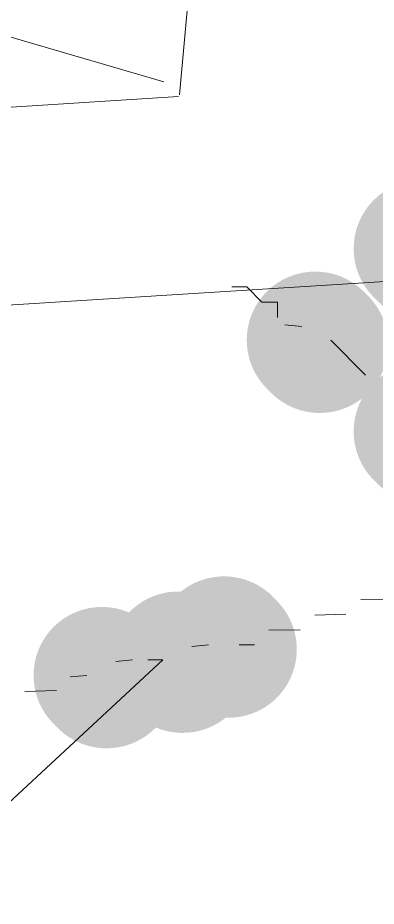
# Model space of a CAD drawing. Header units: millimetres. Extents: x 0 to 297, y 0 to 208.
# Drawn here: x 257.602 to 258.053, y 43.235 to 44.352 of the extents above; entities that cross this region are included whole.
import ezdxf

# ---------------------------------------------------------------- set-up
doc = ezdxf.new("R2010")
doc.units = ezdxf.units.MM

msp = doc.modelspace()

# ---------------------------------------------------------------- hatches: boundary and pattern name
h = msp.add_hatch(color=7)
edge = h.paths.add_edge_path(flags=0)
edge.add_spline(control_points=[(258.171558, 44.122881), (258.138013, 44.156426), (258.083121, 44.156426), (258.049576, 44.122881), (258.016031, 44.089336), (258.016031, 44.034444), (258.049576, 44.000899), (258.049576, 44.000899), (258.05522, 43.995255), (258.05522, 43.995255), (258.088765, 43.96171), (258.143657, 43.96171), (258.177202, 43.995255), (258.210747, 44.0288), (258.210747, 44.083692), (258.177202, 44.117237), (258.177202, 44.117237), (258.171558, 44.122881), (258.171558, 44.122881)], knot_values=[0, 0, 0, 0, 1, 1, 1, 2, 2, 2, 3, 3, 3, 4, 4, 4, 5, 5, 5, 6, 6, 6, 6], degree=3, periodic=1)
h = msp.add_hatch(color=7)
edge = h.paths.add_edge_path(flags=0)
edge.add_spline(control_points=[(258.190608, 44.122881), (258.157063, 44.156426), (258.102171, 44.156426), (258.068626, 44.122881), (258.035081, 44.089336), (258.035081, 44.034444), (258.068626, 44.000899), (258.068626, 44.000899), (258.07427, 43.995255), (258.07427, 43.995255), (258.107815, 43.96171), (258.162707, 43.96171), (258.196252, 43.995255), (258.229797, 44.0288), (258.229797, 44.083692), (258.196252, 44.117237), (258.196252, 44.117237), (258.190608, 44.122881), (258.190608, 44.122881)], knot_values=[0, 0, 0, 0, 1, 1, 1, 2, 2, 2, 3, 3, 3, 4, 4, 4, 5, 5, 5, 6, 6, 6, 6], degree=3, periodic=1)
h = msp.add_hatch(color=7)
edge = h.paths.add_edge_path(flags=0)
edge.add_spline(control_points=[(258.037149, 44.007876), (258.003604, 44.041421), (257.948712, 44.041421), (257.915167, 44.007876), (257.881622, 43.974331), (257.881622, 43.919439), (257.915167, 43.885894), (257.915167, 43.885894), (257.920812, 43.880249), (257.920812, 43.880249), (257.954357, 43.846704), (258.009249, 43.846704), (258.042794, 43.880249), (258.076339, 43.913794), (258.076339, 43.968686), (258.042794, 44.002231), (258.042794, 44.002231), (258.037149, 44.007876), (258.037149, 44.007876)], knot_values=[0, 0, 0, 0, 1, 1, 1, 2, 2, 2, 3, 3, 3, 4, 4, 4, 5, 5, 5, 6, 6, 6, 6], degree=3, periodic=1)
h = msp.add_hatch(color=7)
edge = h.paths.add_edge_path(flags=0)
edge.add_spline(control_points=[(258.171558, 43.89287), (258.138013, 43.926415), (258.083121, 43.926415), (258.049576, 43.89287), (258.016031, 43.859325), (258.016031, 43.804433), (258.049576, 43.770888), (258.049576, 43.770888), (258.05522, 43.765244), (258.05522, 43.765244), (258.088765, 43.731699), (258.143657, 43.731699), (258.177202, 43.765244), (258.210747, 43.798789), (258.210747, 43.853681), (258.177202, 43.887226), (258.177202, 43.887226), (258.171558, 43.89287), (258.171558, 43.89287)], knot_values=[0, 0, 0, 0, 1, 1, 1, 2, 2, 2, 3, 3, 3, 4, 4, 4, 5, 5, 5, 6, 6, 6, 6], degree=3, periodic=1)
h = msp.add_hatch(color=7)
edge = h.paths.add_edge_path(flags=0)
edge.add_spline(control_points=[(257.924431, 43.622408), (257.891985, 43.657017), (257.837122, 43.658787), (257.802513, 43.626341), (257.767904, 43.593895), (257.766134, 43.539032), (257.79858, 43.504423), (257.79858, 43.504423), (257.803872, 43.498778), (257.803872, 43.498778), (257.836318, 43.464169), (257.891181, 43.462399), (257.92579, 43.494845), (257.960399, 43.527291), (257.962169, 43.582155), (257.929723, 43.616764), (257.929723, 43.616764), (257.924431, 43.622408), (257.924431, 43.622408)], knot_values=[0, 0, 0, 0, 1, 1, 1, 2, 2, 2, 3, 3, 3, 4, 4, 4, 5, 5, 5, 6, 6, 6, 6], degree=3, periodic=1)
h = msp.add_hatch(color=7)
edge = h.paths.add_edge_path(flags=0)
edge.add_spline(control_points=[(257.866928, 43.603358), (257.834482, 43.637967), (257.779619, 43.639737), (257.74501, 43.607291), (257.710401, 43.574845), (257.708631, 43.519982), (257.741077, 43.485373), (257.741077, 43.485373), (257.746369, 43.479728), (257.746369, 43.479728), (257.778815, 43.445119), (257.833678, 43.443349), (257.868287, 43.475795), (257.902896, 43.508241), (257.904666, 43.563105), (257.87222, 43.597714), (257.87222, 43.597714), (257.866928, 43.603358), (257.866928, 43.603358)], knot_values=[0, 0, 0, 0, 1, 1, 1, 2, 2, 2, 3, 3, 3, 4, 4, 4, 5, 5, 5, 6, 6, 6, 6], degree=3, periodic=1)
h = msp.add_hatch(color=7)
edge = h.paths.add_edge_path(flags=0)
edge.add_spline(control_points=[(257.769038, 43.585953), (257.735493, 43.619498), (257.680601, 43.619498), (257.647056, 43.585953), (257.613511, 43.552408), (257.613511, 43.497517), (257.647056, 43.463972), (257.647056, 43.463972), (257.652701, 43.458327), (257.652701, 43.458327), (257.686246, 43.424782), (257.741138, 43.424782), (257.774683, 43.458327), (257.808228, 43.491872), (257.808228, 43.546764), (257.774683, 43.580309), (257.774683, 43.580309), (257.769038, 43.585953), (257.769038, 43.585953)], knot_values=[0, 0, 0, 0, 1, 1, 1, 2, 2, 2, 3, 3, 3, 4, 4, 4, 5, 5, 5, 6, 6, 6, 6], degree=3, periodic=1)

# ---------------------------------------------------------------- linework, layer by layer
at = {"color": 7, "lineweight": 15}
for points in [[(258.608689, 53.107818), (257.805414, 44.255213)], [(256.078919, 44.770974), (257.785658, 44.271793)], [(257.804003, 44.253449), (256.002367, 44.138443)], [(258.110567, 44.023438), (255.963914, 43.889029)], [(257.928533, 43.97546), (257.928533, 43.99451), (257.909131, 43.99451), (257.890081, 44.013913), (257.871031, 44.013913)], [(257.938058, 43.965935), (257.959225, 43.963818)], [(257.995561, 43.946885), (258.039306, 43.902788)], [(258.129617, 43.620918), (258.033661, 43.620565)], [(258.014611, 43.601868), (257.975453, 43.60081)], [(257.957108, 43.582465), (257.91795, 43.58176)], [(257.842103, 43.563415), (257.820936, 43.561299)], [(257.899606, 43.563415), (257.880556, 43.563415)], [(257.7846, 43.544365), (254.827969, 40.798343)], [(257.7465, 43.544365), (257.725333, 43.542249)], [(257.7846, 43.544365), (257.76555, 43.544365)], [(257.688997, 43.524963), (257.667831, 43.523199)], [(257.650544, 43.505913), (257.611033, 43.504854)]]:
    msp.add_lwpolyline(points, dxfattribs=at)

doc.saveas('drawing.dxf')
